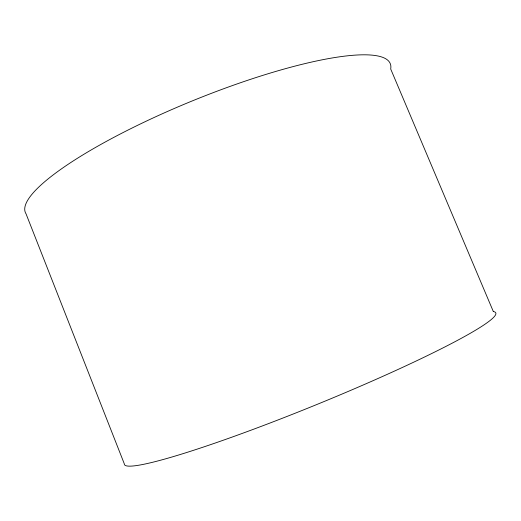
<?xml version="1.0" encoding="UTF-8"?>
<svg xmlns="http://www.w3.org/2000/svg" width="521" height="521" viewBox="0 0 521 521"><rect width="100%" height="100%" fill="white"/><g stroke="black" fill="none" stroke-linecap="round" stroke-linejoin="round"><path stroke-width="0.78" d="M493.315 311.512L390.691 69A197.049 40.267 -22.2 0 0 200.924 97.434A197.049 40.267 -22.2 0 0 26.05 213.857L124.291 463.794A200.559 17.154 -22.2 0 0 325.032 401.137A200.559 17.154 -22.2 0 0 493.315 311.512"/></g></svg>
